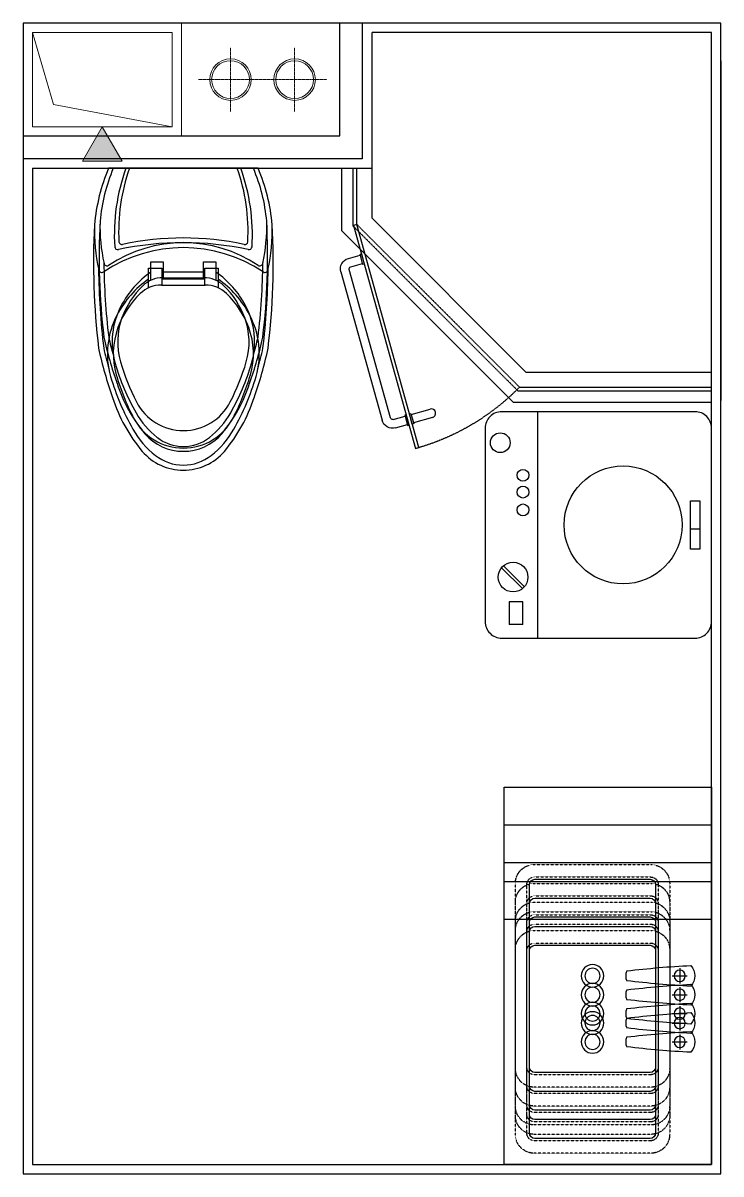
# Model space of a CAD drawing. Header units: millimetres. Extents: x 0 to 1850, y 0 to 3050.
import ezdxf

# ---------------------------------------------------------------- set-up
doc = ezdxf.new("R2010")
doc.units = ezdxf.units.MM
doc.linetypes.add('DASH', pattern=[0.35, 0.25, -0.1])
doc.linetypes.add('DASHED2', pattern=[0.375, 0.25, -0.125])
for name, color, linetype in [('.P-不到顶玻璃隔断', 75, 'Continuous'), ('.P-卫生间台阶', 43, 'Continuous'), ('.PF-洁具', 150, 'Continuous'), ('A-WALL-MOVE', 4, 'Continuous'), ('A-WINDOW', 2, 'Continuous'), ('A-厨卫装修线', 145, 'Continuous'), ('Sunac_水盆', 150, 'Continuous'), ('Sunac_洗衣机', 141, 'Continuous'), ('Sunac_马桶', 150, 'Continuous')]:
    doc.layers.add(name, color=color, linetype=linetype)
doc.layers.add('A-排气道', color=12, linetype='Continuous', lineweight=18)
doc.layers.add('A-立管', color=80, linetype='Continuous', lineweight=18)

# ---------------------------------------------------------------- blocks, each defined once
blk = doc.blocks.new('立管')
at = {"layer": 'A-立管', "linetype": 'DASH', "ltscale": 0.2}
for p, q in [((0, 85), (0, -85)), ((-85, 0), (85, 0))]:
    blk.add_line(p, q, dxfattribs=at)
at = {"layer": 'A-立管'}
for radius in [55, 50]:
    blk.add_circle((0, 0), radius, dxfattribs=at)
blk = doc.blocks.new('Sunac_马桶750')
at = {"layer": 'Sunac_马桶'}
blk.add_line((185.7, 0), (-185.7, 0), dxfattribs=at)
at = {"layer": 'Sunac_马桶', "color": 250, "linetype": 'ByBlock'}
for p, q in [((-86.4, -248.2), (-53.3, -248.2)), ((-86.4, -297), (-86.4, -248.2)), ((-53.3, -248.2), (-53.3, -290)), ((53.3, -248.2), (86.4, -248.2)), ((53.3, -290), (53.3, -248.2)), ((86.4, -248.2), (86.4, -297)), ((-54.4, -290), (54.4, -290)), ((53.3, -275.4), (-53.3, -275.4))]:
    blk.add_line(p, q, dxfattribs=at)
at = {"layer": 'Sunac_马桶'}
for centre, radius, start, end in [((234.6, -180), 457.2, 156.8161, 175.0321), ((-234.6, -180), 457.2, 4.9679, 23.1839), ((1554.6, -234.6), 1778, 176.9639, 186.8656), ((239.2, -152.9), 460.3, 178.4417, 192.437), ((-239.2, -152.9), 460.3, 347.5629, 1.558), ((-1554.6, -234.6), 1778, 353.1344, 3.036), ((0, -552.7), 355.6, 56.167, 123.833), ((-202.4, -250.7), 7.94, 189.7713, 303.8331), ((202.4, -250.7), 7.94, 236.167, 350.2287), ((745.5, -241.8), 977.9, 192.1213, 199.5996), ((-745.5, -241.8), 977.9, 340.4004, 347.8787), ((199.3, -449.9), 393.7, 197.7237, 220.0528), ((-199.3, -449.9), 393.7, 319.9472, 342.2763), ((0, -615.1), 134.9, 220.8335, 319.1665)]:
    blk.add_arc(centre, radius, start, end, dxfattribs=at)
at = {"layer": 'Sunac_马桶', "color": 250, "linetype": 'ByBlock'}
for centre, radius, start, end in [((316.8, -165.3), 488.3, 160.2178, 183.4613), ((-316.8, -165.3), 488.3, 356.5386, 19.7822), ((-162.7, -194.2), 7.94, 184.2381, 282.304), ((0, -940.2), 755.6, 77.6962, 102.3038), ((162.7, -194.2), 7.94, 257.6962, 355.7619), ((1567.3, -234.6), 1778, 180.4947, 186.8656), ((-1567.3, -234.6), 1778, 353.1344, 359.5053), ((51.9, -476.4), 244, 124.5259, 152.5265), ((-54.4, -366.2), 76.2, 90, 133.9968), ((54.4, -366.2), 76.2, 46.0032, 90), ((-51.9, -476.4), 244, 27.4735, 55.4741), ((51.9, -476.4), 229.3, 133.9968, 159.4423), ((-51.9, -476.4), 229.3, 20.5577, 46.0032), ((16.8, -460.7), 205.7, 151.8794, 195.9425), ((-16.8, -460.7), 205.7, 344.0575, 28.1206), ((16.8, -460.7), 191, 160.1349, 195.9191), ((-16.8, -460.7), 191, 344.0809, 19.8651), ((745.1, -241.4), 965.2, 192.3041, 195.3816), ((-745.1, -241.4), 965.2, 344.6184, 347.6959), ((427.8, -336.2), 635, 196.5593, 209.3999), ((427.8, -336.2), 620.4, 196.5666, 207.1313), ((-427.8, -336.2), 620.4, 332.8687, 343.4334), ((-427.8, -336.2), 635, 330.6001, 343.4407), ((0, -555.4), 139.7, 207.1313, 332.8687), ((62.8, -542.3), 215.9, 209.3045, 232.3768), ((-62.8, -542.3), 215.9, 307.6232, 330.6955), ((0, -626.2), 111.1, 231.6356, 270), ((0, -626.2), 111.1, 270, 308.3644)]:
    blk.add_arc(centre, radius, start, end, dxfattribs=at)
blk = doc.blocks.new('Sunac_洗衣机')
at = {"layer": 'Sunac_洗衣机', "color": 251}
for p, q in [((-461.4, 300), (-461.4, -300)), ((-30.7, -11.2), (-56.2, -11.2)), ((-501.3, -168.9), (-555.5, -114.7)), ((-496.1, -163.8), (-550.4, -109.5)), ((-499.8, -203.8), (-536.5, -203.8)), ((-536.5, -203.8), (-536.5, -264)), ((-499.8, -264), (-499.8, -203.8)), ((-499.8, -264), (-536.5, -264))]:
    blk.add_line(p, q, dxfattribs=at)
at = {"layer": 'Sunac_洗衣机'}
blk.add_lwpolyline([(-600, 256.4), (-600, -256.4, 0.414214), (-556.4, -300), (-43.6, -300, 0.414214), (0, -256.4), (0, 256.4, 0.414214), (-43.6, 300), (-556.4, 300, 0.414214)], format="xyb", close=True, dxfattribs=at)
at = {"layer": 'Sunac_洗衣机', "color": 251}
blk.add_lwpolyline([(-56.2, -64), (-56.2, 64), (-30.7, 64), (-30.7, -64)], close=True, dxfattribs=at)
for centre, radius in [((-560, 217.9), 26.2), ((-234.5, 0), 156.4), ((-499.8, 131.5), 15.7), ((-499.8, 86.9), 15.7), ((-499.8, 39.8), 15.7), ((-526, -138.3), 39.3)]:
    blk.add_circle(centre, radius, dxfattribs=at)
blk = doc.blocks.new('A$C04FB5E3C')
at = {"layer": '.PF-洁具', "color": 250, "linetype": 'DASH', "ltscale": 0.5}
for p, q in [((385.5, 295), (76.5, 295)), ((26.5, 245), (26.5, -245)), ((435.5, -245), (435.5, 245)), ((76.5, -295), (385.5, -295))]:
    blk.add_line(p, q, dxfattribs=at)
at = {"layer": '.PF-洁具'}
for p, q in [((384, 256), (78, 256)), ((64, 242), (64, -242)), ((398, -242), (398, 242)), ((78, -256), (384, -256))]:
    blk.add_line(p, q, dxfattribs=at)
at = {"layer": '.PF-洁具', "color": 250, "linetype": 'ByBlock', "ltscale": 0.1}
blk.add_line((20, 0), (-20, 0), dxfattribs=at)
at = {"layer": '.PF-洁具', "color": 250}
blk.add_line((0, 20), (0, -20), dxfattribs=at)
at = {"layer": '.PF-洁具', "color": 250, "linetype": 'DASH', "ltscale": 0.5}
blk.add_lwpolyline([(77, -262), (385, -262, 0.414214), (405, -242), (405, 242, 0.414214), (385, 262), (77, 262, 0.414214), (57, 242), (57, -242, 0.414214)], format="xyb", close=True, dxfattribs=at)
at = {"layer": '.PF-洁具'}
blk.add_lwpolyline([(140.3, 13.1, -0.204812), (140.3, -13.1, 253478688076.269409)], format="xyb", dxfattribs=at)
at = {"layer": '.PF-洁具', "color": 250, "linetype": 'ByBlock', "ltscale": 0.1}
blk.add_circle((0, 0), 15, dxfattribs=at)
at = {"layer": '.PF-洁具'}
blk.add_circle((231, 0), 30, dxfattribs=at)
at = {"layer": '.PF-洁具', "color": 250}
blk.add_circle((231, 0), 20, dxfattribs=at)
at = {"layer": '.PF-洁具', "color": 250, "linetype": 'DASH', "ltscale": 0.5}
for centre, start, end in [((76.5, 245), 90, 180), ((385.5, 245), 0, 90), ((76.5, -245), 180, 270), ((385.5, -245), 270, 0)]:
    blk.add_arc(centre, 50, start, end, dxfattribs=at)
at = {"layer": '.PF-洁具'}
for centre, radius, start, end in [((78, 242), 14, 90, 180), ((384, 242), 14, 0, 90), ((-162.4, -2543), 2574, 83.2453, 87.0506), ((-162.4, 2543), 2574, 272.9494, 276.7547), ((78, -242), 14, 180, 270), ((384, -242), 14, 270, 0)]:
    blk.add_arc(centre, radius, start, end, dxfattribs=at)
at = {"layer": '.PF-洁具', "linetype": 'ByBlock', "ltscale": 0.1}
blk.add_arc((3.1, 0), 43.1, 140.1519, 219.8481, dxfattribs=at)
blk = doc.blocks.new('Sunac_台盆750')
at = {"layer": 'Sunac_水盆', "ltscale": 0.5}
blk.add_lwpolyline([(-550, 0), (-550, 750), (0, 750), (0, 0)], close=True, dxfattribs=at)
at = {"layer": 'Sunac_水盆', "xscale": -1}
blk.add_blockref('A$C04FB5E3C', (-84.5, 375), dxfattribs=at)
blk = doc.blocks.new('A$C3BE97A06')
at = {"layer": '.P-不到顶玻璃隔断', "color": 251, "ltscale": 0.2}
for p, q in [((-579, 59, 0), (-578.9, 3.7, 0)), ((-554.3, 3.7, 0), (-554.3, 59, 0)), ((-581.4, 3.7, 0), (-581.4, -0.3, 0)), ((-551.8, 3.7, 0), (-581.4, 3.7, 0)), ((-551.8, -0.3, 0), (-551.8, 3.7, 0)), ((-581.4, -0.3, 0), (-551.8, -0.3, 0)), ((-581.4, -14.1, 0), (-581.4, -10.1, 0)), ((-581.4, -10.1, 0), (-551.8, -10.1, 0)), ((-551.8, -14.1, 0), (-581.4, -14.1, 0)), ((-578.9, -48.7, 0), (-578.9, -14.1, 0)), ((-554.3, -48.7, 0), (-554.3, -14.1, 0)), ((-551.8, -10.1, 0), (-551.8, -14.1, 0)), ((-82.7, -10.1, 0), (-112.3, -10.1, 0)), ((-112.3, -10.1, 0), (-112.3, -14, 0)), ((-112.3, -14, 0), (-82.7, -14, 0)), ((-109.9, -48.6, 0), (-109.9, -14, 0)), ((-85.2, -48.6, 0), (-85.2, -14, 0)), ((-82.7, -14, 0), (-82.7, -10.1, 0)), ((-548.3, -54.6, 0), (-115.8, -54.5, 0)), ((-115.8, -79.2, 0), (-548.3, -79.3, 0))]:
    blk.add_line(p, q, dxfattribs=at)
at = {"layer": '.P-不到顶玻璃隔断', "ltscale": 0.2}
blk.add_lwpolyline([(0, 0), (0, -10.1), (-650, -10.1), (-650, 0)], close=True, dxfattribs=at)
at = {"layer": '.P-不到顶玻璃隔断', "color": 251, "linetype": 'DASH', "ltscale": 5}
blk.add_arc((5, -10.1, 0), 655, 150, 180, dxfattribs=at)
at = {"layer": '.P-不到顶玻璃隔断', "color": 251, "ltscale": 0.2, "extrusion": (-9.55725e-10, 2.71181e-09, -1)}
blk.add_ellipse((-566.6, 59, 0), major_axis=(-8.73, -8.73, 0), ratio=1, start_param=0.78526, end_param=3.926852, dxfattribs=at)
at = {"layer": '.P-不到顶玻璃隔断', "color": 251, "ltscale": 0.2, "extrusion": (-9.54974e-10, -2.71207e-09, 1)}
for centre, major_axis, start_param, end_param in [((-548.3, -48.7, 0), (-21.6, -21.6, 0), -0.78526, 0.785537), ((-548.3, -48.7, 0), (-4.19, -4.19, 0), -0.78526, 0.785537), ((-115.8, -48.6, 0), (-4.19, -4.19, 0), 0.785537, 2.356333), ((-115.8, -48.6, 0), (-21.6, 21.6, 0), 2.356333, 3.927129)]:
    blk.add_ellipse(centre, major_axis=major_axis, ratio=1, start_param=start_param, end_param=end_param, dxfattribs=at)
blk = doc.blocks.new('Sunac_钻石淋浴房900')
at = {"layer": '.P-不到顶玻璃隔断'}
for p, q in [((-950, 386.9), (-950, 540)), ((-940, 391), (-940, 540)), ((-513.1, -50), (0, -50)), ((-509, -40), (0, -40))]:
    blk.add_line(p, q, dxfattribs=at)
at = {"layer": '.P-不到顶玻璃隔断', "color": 250, "linetype": 'DASH', "ltscale": 5}
for p, q in [((-950, 386.9), (-513.1, -50)), ((-940, 391), (-509, -40))]:
    blk.add_line(p, q, dxfattribs=at)
at = {"layer": '.P-卫生间台阶'}
for p, q in [((-980, 374.4), (-980, 540)), ((-900, 407.6), (-900, 540)), ((-900, 407.6), (-492.4, 0)), ((-980, 374.4), (-525.6, -80)), ((-492.4, 0), (0, 0)), ((-525.6, -80), (0, -80))]:
    blk.add_line(p, q, dxfattribs=at)
at = {"layer": '.P-不到顶玻璃隔断', "ltscale": 0.2, "extrusion": (-6.06652e-12, 5.3948e-12, -1), "xscale": 0.944030904444625, "yscale": 0.944030904444625, "zscale": -0.944030904444625, "rotation": 74.44654310007029}
blk.add_blockref('A$C3BE97A06', (940, 391, 0), dxfattribs=at)
blk = doc.blocks.new('Sunac_台盆650')
at = {"layer": 'Sunac_水盆', "ltscale": 0.5}
blk.add_lwpolyline([(-550, 0), (-550, 650), (0, 650), (0, 0)], close=True, dxfattribs=at)
at = {"layer": 'Sunac_水盆', "xscale": -1}
blk.add_blockref('A$C04FB5E3C', (-84.5, 325), dxfattribs=at)
blk = doc.blocks.new('Sunac_台盆800')
at = {"layer": 'Sunac_水盆', "ltscale": 0.5}
blk.add_lwpolyline([(-550, 0), (-550, 800), (0, 800), (0, 0)], close=True, dxfattribs=at)
at = {"layer": 'Sunac_水盆', "xscale": -1}
blk.add_blockref('A$C04FB5E3C', (-84.5, 400), dxfattribs=at)
blk = doc.blocks.new('Sunac_台盆900')
at = {"layer": 'Sunac_水盆', "ltscale": 0.5}
blk.add_lwpolyline([(-550, 0), (-550, 900), (0, 900), (0, 0)], close=True, dxfattribs=at)
at = {"layer": 'Sunac_水盆', "xscale": -1}
blk.add_blockref('A$C04FB5E3C', (-84.5, 450), dxfattribs=at)
blk = doc.blocks.new('Sunac_台盆1000')
at = {"layer": 'Sunac_水盆', "ltscale": 0.5}
blk.add_lwpolyline([(-550, 0), (-550, 1000), (0, 1000), (0, 0)], close=True, dxfattribs=at)
at = {"layer": 'Sunac_水盆', "xscale": -1}
blk.add_blockref('A$C04FB5E3C', (-84.5, 500), dxfattribs=at)
blk = doc.blocks.new('Sunac_马桶800')
at = {"layer": 'Sunac_马桶'}
blk.add_line((198, 0), (-198, 0), dxfattribs=at)
at = {"layer": 'Sunac_马桶', "color": 250, "linetype": 'ByBlock'}
for p, q in [((-92.1, -264.8), (-56.9, -264.8)), ((-92.1, -316.8), (-92.1, -264.8)), ((-56.9, -264.8), (-56.9, -309.3)), ((56.9, -264.8), (92.1, -264.8)), ((56.9, -309.3), (56.9, -264.8)), ((92.1, -264.8), (92.1, -316.8)), ((56.9, -293.7), (-56.9, -293.7)), ((-58.1, -309.3), (58.1, -309.3))]:
    blk.add_line(p, q, dxfattribs=at)
at = {"layer": 'Sunac_马桶'}
for centre, radius, start, end in [((250.3, -192), 487.7, 156.8161, 175.0321), ((-250.3, -192), 487.7, 4.9679, 23.1839), ((1658.3, -250.2), 1896.5, 176.9639, 186.8656), ((255.2, -163.1), 491, 178.4417, 192.437), ((-255.2, -163.1), 491, 347.5629, 1.558), ((-1658.3, -250.2), 1896.5, 353.1344, 3.036), ((0, -589.5), 379.3, 56.167, 123.833), ((-215.9, -267.4), 8.47, 189.7713, 303.8331), ((215.9, -267.4), 8.47, 236.167, 350.2287), ((795.2, -257.9), 1043.1, 192.1213, 199.5996), ((-795.2, -257.9), 1043.1, 340.4004, 347.8787), ((212.5, -479.9), 419.9, 197.7237, 220.0528), ((-212.5, -479.9), 419.9, 319.9472, 342.2763), ((0, -656.1), 143.9, 220.8335, 319.1665)]:
    blk.add_arc(centre, radius, start, end, dxfattribs=at)
at = {"layer": 'Sunac_马桶', "color": 250, "linetype": 'ByBlock'}
for centre, radius, start, end in [((337.9, -176.3), 520.9, 160.2178, 183.4613), ((-337.9, -176.3), 520.9, 356.5386, 19.7822), ((-173.6, -207.1), 8.47, 184.2381, 282.304), ((0, -1002.9), 806, 77.6962, 102.3038), ((173.6, -207.1), 8.47, 257.6962, 355.7619), ((1671.8, -250.2), 1896.5, 180.4947, 186.8656), ((-1671.8, -250.2), 1896.5, 353.1344, 359.5053), ((55.4, -508.1), 260.2, 124.5259, 152.5265), ((-55.4, -508.1), 260.2, 27.4735, 55.4741), ((55.4, -508.1), 244.6, 133.9968, 159.4423), ((-58.1, -390.6), 81.3, 90, 133.9968), ((58.1, -390.6), 81.3, 46.0032, 90), ((-55.4, -508.1), 244.6, 20.5577, 46.0032), ((18, -491.5), 219.4, 151.8794, 195.9425), ((-18, -491.5), 219.4, 344.0575, 28.1206), ((18, -491.5), 203.7, 160.1349, 195.9191), ((-18, -491.5), 203.7, 344.0809, 19.8651), ((794.8, -257.5), 1029.5, 192.3041, 195.3816), ((-794.8, -257.5), 1029.5, 344.6184, 347.6959), ((456.3, -358.7), 661.7, 196.5666, 207.1313), ((-456.3, -358.7), 661.7, 332.8687, 343.4334), ((456.3, -358.7), 677.3, 196.5593, 209.3999), ((-456.3, -358.7), 677.3, 330.6001, 343.4407), ((0, -592.5), 149, 207.1313, 332.8687), ((67, -578.5), 230.3, 209.3045, 232.3768), ((-67, -578.5), 230.3, 307.6232, 330.6955), ((0, -667.9), 118.6, 231.6356, 270), ((0, -667.9), 118.6, 270, 308.3644)]:
    blk.add_arc(centre, radius, start, end, dxfattribs=at)

msp = doc.modelspace()

# ---------------------------------------------------------------- hatches: boundary and pattern name
at = {"layer": 'A-排气道', "ltscale": 0.5}
msp.add_hatch(color=256, dxfattribs=at).paths.add_polyline_path([(210, 2775), (262.6, 2683.9), (157.4, 2683.9)])

# ---------------------------------------------------------------- linework, layer by layer
at = {"layer": 'A-WALL-MOVE', "linetype": 'DASH'}
for p, q in [((840, 2750), (840, 3050)), ((900, 2690), (900, 3050)), ((840, 2750), (0, 2750)), ((900, 2690), (0, 2690))]:
    msp.add_line(p, q, dxfattribs=at)
at = {"layer": 'A-WALL-MOVE'}
msp.add_lwpolyline([(0, 0), (1850, 0), (1850, 3050), (0, 3050)], close=True, dxfattribs=at)
at = {"layer": 'A-WINDOW', "extrusion": (0, 0, -1)}
for p, q in [((1850, 2950), (1850, 2050)), ((100, 0), (892, 0))]:
    msp.add_line(p, q, dxfattribs=at)
at = {"layer": 'A-厨卫装修线', "color": 6}
for points in [[(25, 2665), (25, 25), (1825, 25), (1825, 3025), (925, 3025)], [(25, 2665), (925, 2665), (925, 3025)]]:
    msp.add_lwpolyline(points, dxfattribs=at)
at = {"layer": 'A-排气道', "linetype": 'DASHED2'}
msp.add_lwpolyline([(420, 2750), (0, 2750), (0, 3050), (420, 3050)], close=True, dxfattribs=at)
at = {"layer": 'A-排气道', "ltscale": 0.5}
for points in [[(395, 2775), (25, 2775), (25, 3025), (395, 3025)], [(210, 2775), (262.6, 2683.9), (157.4, 2683.9)]]:
    msp.add_lwpolyline(points, close=True, dxfattribs=at)
msp.add_lwpolyline([(395, 2775), (81.2, 2834.5), (25, 3025)], dxfattribs=at)

# ---------------------------------------------------------------- block references
at = {"rotation": 359.9965763996149}
msp.add_blockref('Sunac_马桶800', (425, 2665), dxfattribs=at)
for name, p in [('Sunac_马桶750', (425, 2665)), ('Sunac_钻石淋浴房900', (1825, 2125)), ('Sunac_洗衣机', (1825, 1720)), ('Sunac_台盆1000', (1825, 25)), ('Sunac_台盆900', (1825, 25)), ('Sunac_台盆800', (1825, 25)), ('Sunac_台盆750', (1825, 25)), ('Sunac_台盆650', (1825, 25))]:
    msp.add_blockref(name, p)
at = {"layer": 'A-立管', "rotation": 269.9862317771544}
for p in [(550, 2900), (720, 2900)]:
    msp.add_blockref('立管', p, dxfattribs=at)

doc.saveas('drawing.dxf')
